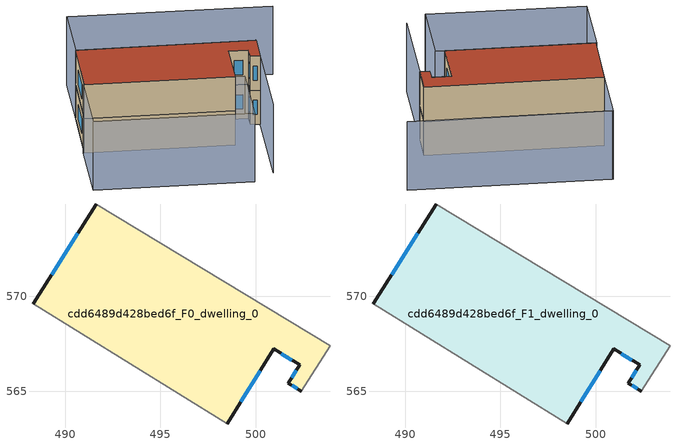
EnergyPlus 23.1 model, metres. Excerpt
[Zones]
cdd6489d428bed6f_F0_dwelling_0
 floor ground (EU_floor_Construction): 503.91,567.39 502.4,565.01 501.71,565.44 502.31,566.39 500.95,567.24 498.51,563.3 488.31,569.59 491.64,574.83 z0
 wall outside (EU_wall_Construction): 491.64,574.83 488.31,569.59 / 498.51,563.3 500.95,567.24 502.31,566.39 501.71,565.44 502.4,565.01 z0:3
 wall adiabatic (EU_wall_Construction): 502.4,565.01 503.91,567.39 491.64,574.83 / 488.31,569.59 498.51,563.3 z0:3
 window (EU_Window_Construction): 490.67,573.3 489.29,571.13 / 501.91,565.31 502.2,565.14 / 502.13,566.11 501.89,565.72 / 501.35,566.99 501.91,566.64 / 499.22,564.45 500.24,566.08 z0.88:2.12
cdd6489d428bed6f_F1_dwelling_0
 floor to cdd6489d428bed6f_F0_dwelling_0 (EU_floor_Construction): 503.91,567.39 502.4,565.01 501.71,565.44 502.31,566.39 500.95,567.24 498.51,563.3 488.31,569.59 491.64,574.83 z3
 wall outside (EU_wall_Construction): 491.64,574.83 488.31,569.59 / 498.51,563.3 500.95,567.24 502.31,566.39 501.71,565.44 502.4,565.01 z3:6
 wall adiabatic (EU_wall_Construction): 502.4,565.01 503.91,567.39 491.64,574.83 / 488.31,569.59 498.51,563.3 z3:6
 window (EU_Window_Construction): 490.67,573.3 489.29,571.13 / 501.91,565.31 502.2,565.14 / 502.13,566.11 501.89,565.72 / 501.35,566.99 501.91,566.64 / 499.22,564.45 500.24,566.08 z3.88:5.12
 roof outside (EU_roof_Construction): 502.4,565.01 503.91,567.39 491.64,574.83 488.31,569.59 498.51,563.3 500.95,567.24 502.31,566.39 501.71,565.44 z6
shading: 497.77,557.55 503.93,567.49 / 491.64,574.83 494.85,580.02 / 508.77,571.4 494.91,579.98 / 499.15,562.9 495.62,557.21 / 495.62,557.21 484.73,563.96 / 484.73,563.96 488.26,569.65 / 488.26,569.65 499.15,562.9 z0:6
[Building]
EU S2 Campaign: North Axis=0; Terrain=City; Solar Distribution=FullExterior
[Site:Location]
Montreal-Trudeau.Intl.AP: Latitude=45.4667; Longitude=-73.75; Time Zone=-5; Elevation=36
[SizingPeriod:WeatherFileDays]
AnnualSizingPeriod: Begin Month=1; Begin Day of Month=1; End Month=12; End Day of Month=31; Day of Week for Start Day=Monday; Use Weather File Daylight Saving Period=No; Use Weather File Rain and Snow Indicators=No
[MATERIAL]
EU_InternalMass_Material: Roughness=MediumRough; Thickness=0.1; Conductivity=1; Density=1800; Specific Heat=900; Thermal Absorptance=0.9; Solar Absorptance=0.7; Visible Absorptance=0.7
[MATERIAL:NOMASS] Roughness=MediumRough; Thermal Absorptance=0.9; Solar Absorptance=0.7; Visible Absorptance=0.7
Name | Thermal Resistance
EU_wall_NoMass | 1.66378
EU_roof_NoMass | 3.02489
EU_floor_NoMass | 1.51479
[WINDOWMATERIAL:SIMPLEGLAZINGSYSTEM]
EU_Window_SimpleGlazing: UFactor=3.53504; Solar Heat Gain Coefficient=0.8; Visible Transmittance=0.8
[CONSTRUCTION]
EU_wall_Construction: EU_wall_NoMass
EU_roof_Construction: EU_roof_NoMass
EU_floor_Construction: EU_floor_NoMass
EU_Window_Construction: EU_Window_SimpleGlazing
EU_InternalMass_Construction: EU_InternalMass_Material
[ZONE] Type=1; Multiplier=1; Ceiling Height=autocalculate; Floor Area=autocalculate; Part of Total Floor Area=Yes
Name | Volume
cdd6489d428bed6f_F0_dwelling_0 | 239.049
cdd6489d428bed6f_F1_dwelling_0 | 239.051
[INTERNALMASS] Construction=EU_InternalMass_Construction; Surface Area=79.6834
Name | Zone or ZoneList
cdd6489d428bed6f_F0_dwelling_0_EU_InternalMass | cdd6489d428bed6f_F0_dwelling_0
cdd6489d428bed6f_F1_dwelling_0_EU_InternalMass | cdd6489d428bed6f_F1_dwelling_0
[OTHEREQUIPMENT] Fuel Type=Electricity; Design Level Calculation Method=Watts/Area; Power per Zone Floor Area=1; Fraction Latent=0; Fraction Radiant=0; Fraction Lost=0; Carbon Dioxide Generation Rate=0; EndUse Subcategory=EU_Step8_InternalGains
Name | Zone or ZoneList or Space or SpaceList | Schedule
EU_Step8_InternalGain_cdd6489d428bed6f_F0_dwelling_0_f000 | cdd6489d428bed6f_F0_dwelling_0 | EU_Step8_GainSchedule_cdd6489d428bed6f_F0_dwelling_0_f000
EU_Step8_InternalGain_cdd6489d428bed6f_F1_dwelling_0_f000 | cdd6489d428bed6f_F1_dwelling_0 | EU_Step8_GainSchedule_cdd6489d428bed6f_F1_dwelling_0_f000
[ZONEVENTILATION:DESIGNFLOWRATE] Schedule=EU_AlwaysOn; Design Flow Rate Calculation Method=AirChanges/Hour; Air Changes per Hour=0.634604; Ventilation Type=Natural; Fan Pressure Rise=0; Fan Total Efficiency=1; Constant Term Coefficient=1; Temperature Term Coefficient=0; Velocity Term Coefficient=0; Velocity Squared Term Coefficient=0; Minimum Indoor Temperature=-100; Maximum Indoor Temperature=100; Delta Temperature=-100; Minimum Outdoor Temperature=-100; Maximum Outdoor Temperature=100; Maximum Wind Speed=40
Name | Zone or ZoneList or Space or SpaceList
EU_ConstantAir_cdd6489d428bed6f_F0_dwelling_0 | cdd6489d428bed6f_F0_dwelling_0
EU_ConstantAir_cdd6489d428bed6f_F1_dwelling_0 | cdd6489d428bed6f_F1_dwelling_0
[HVACTEMPLATE:THERMOSTAT] Constant Heating Setpoint=20; Constant Cooling Setpoint=50
EU_HeatOnly_cdd6489d428bed6f_F0_dwelling_0; EU_HeatOnly_cdd6489d428bed6f_F1_dwelling_0
[HVACTEMPLATE:ZONE:IDEALLOADSAIRSYSTEM] System Availability Schedule=EU_AlwaysOn; Maximum Heating Supply Air Temperature=50; Minimum Cooling Supply Air Temperature=13; Maximum Heating Supply Air Humidity Ratio=0.0156; Minimum Cooling Supply Air Humidity Ratio=0.0077; Heating Limit=NoLimit; Cooling Limit=NoLimit; Heating Availability Schedule=EU_AlwaysOn; Cooling Availability Schedule=EU_CoolingOff; Dehumidification Control Type=ConstantSensibleHeatRatio; Cooling Sensible Heat Ratio=0.7; Dehumidification Setpoint=60; Humidification Control Type=None; Humidification Setpoint=30; Outdoor Air Method=None; Outdoor Air Flow Rate per Person=0.00944; Outdoor Air Flow Rate per Zone Floor Area=0; Outdoor Air Flow Rate per Zone=0; Demand Controlled Ventilation Type=None; Outdoor Air Economizer Type=NoEconomizer; Heat Recovery Type=None; Sensible Heat Recovery Effectiveness=0.7; Latent Heat Recovery Effectiveness=0.65
Name | Template Thermostat
cdd6489d428bed6f_F0_dwelling_0 | EU_HeatOnly_cdd6489d428bed6f_F0_dwelling_0
cdd6489d428bed6f_F1_dwelling_0 | EU_HeatOnly_cdd6489d428bed6f_F1_dwelling_0
[SIZING:ZONE] Zone Cooling Design Supply Air Temperature Input Method=SupplyAirTemperature; Zone Cooling Design Supply Air Temperature=13; Zone Heating Design Supply Air Temperature Input Method=SupplyAirTemperature; Zone Heating Design Supply Air Temperature=50; Zone Cooling Design Supply Air Humidity Ratio=0.008; Zone Heating Design Supply Air Humidity Ratio=0.008; Cooling Design Air Flow Method=DesignDay; Cooling Design Air Flow Rate=0; Cooling Minimum Air Flow per Zone Floor Area=0.000762; Cooling Minimum Air Flow=0; Cooling Minimum Air Flow Fraction=0.2; Heating Design Air Flow Method=DesignDay; Heating Design Air Flow Rate=0; Heating Maximum Air Flow per Zone Floor Area=0.002032; Heating Maximum Air Flow=0.141576; Heating Maximum Air Flow Fraction=0.3; Account for Dedicated Outdoor Air System=No; Dedicated Outdoor Air System Control Strategy=NeutralSupplyAir; Dedicated Outdoor Air Low Setpoint Temperature for Design=autosize; Dedicated Outdoor Air High Setpoint Temperature for Design=autosize; Zone Load Sizing Method=Sensible Load Only No Latent Load; Zone Latent Cooling Design Supply Air Humidity Ratio Input Method=HumidityRatioDifference; Zone Cooling Design Supply Air Humidity Ratio Difference=0.005; Zone Latent Heating Design Supply Air Humidity Ratio Input Method=HumidityRatioDifference; Zone Humidification Design Supply Air Humidity Ratio Difference=0.005
cdd6489d428bed6f_F0_dwelling_0; cdd6489d428bed6f_F1_dwelling_0
[SCHEDULE:CONSTANT]
Name | Hourly Value
EU_AlwaysOn | 1
EU_CoolingOff | 0
[SCHEDULE:FILE] Column Number=1; Rows to Skip at Top=0; Number of Hours of Data=8760; Column Separator=Comma; Interpolate to Timestep=No; Minutes per Item=60; Adjust Schedule for Daylight Savings=Yes
Name | File
EU_Step8_GainSchedule_cdd6489d428bed6f_F0_dwelling_0_f000 | ../../schedules/cdd6489d428bed6f/cdd6489d428bed6f_F0_dwelling_0_f000_gain.csv
EU_Step8_GainSchedule_cdd6489d428bed6f_F1_dwelling_0_f000 | ../../schedules/cdd6489d428bed6f/cdd6489d428bed6f_F1_dwelling_0_f000_gain.csv
